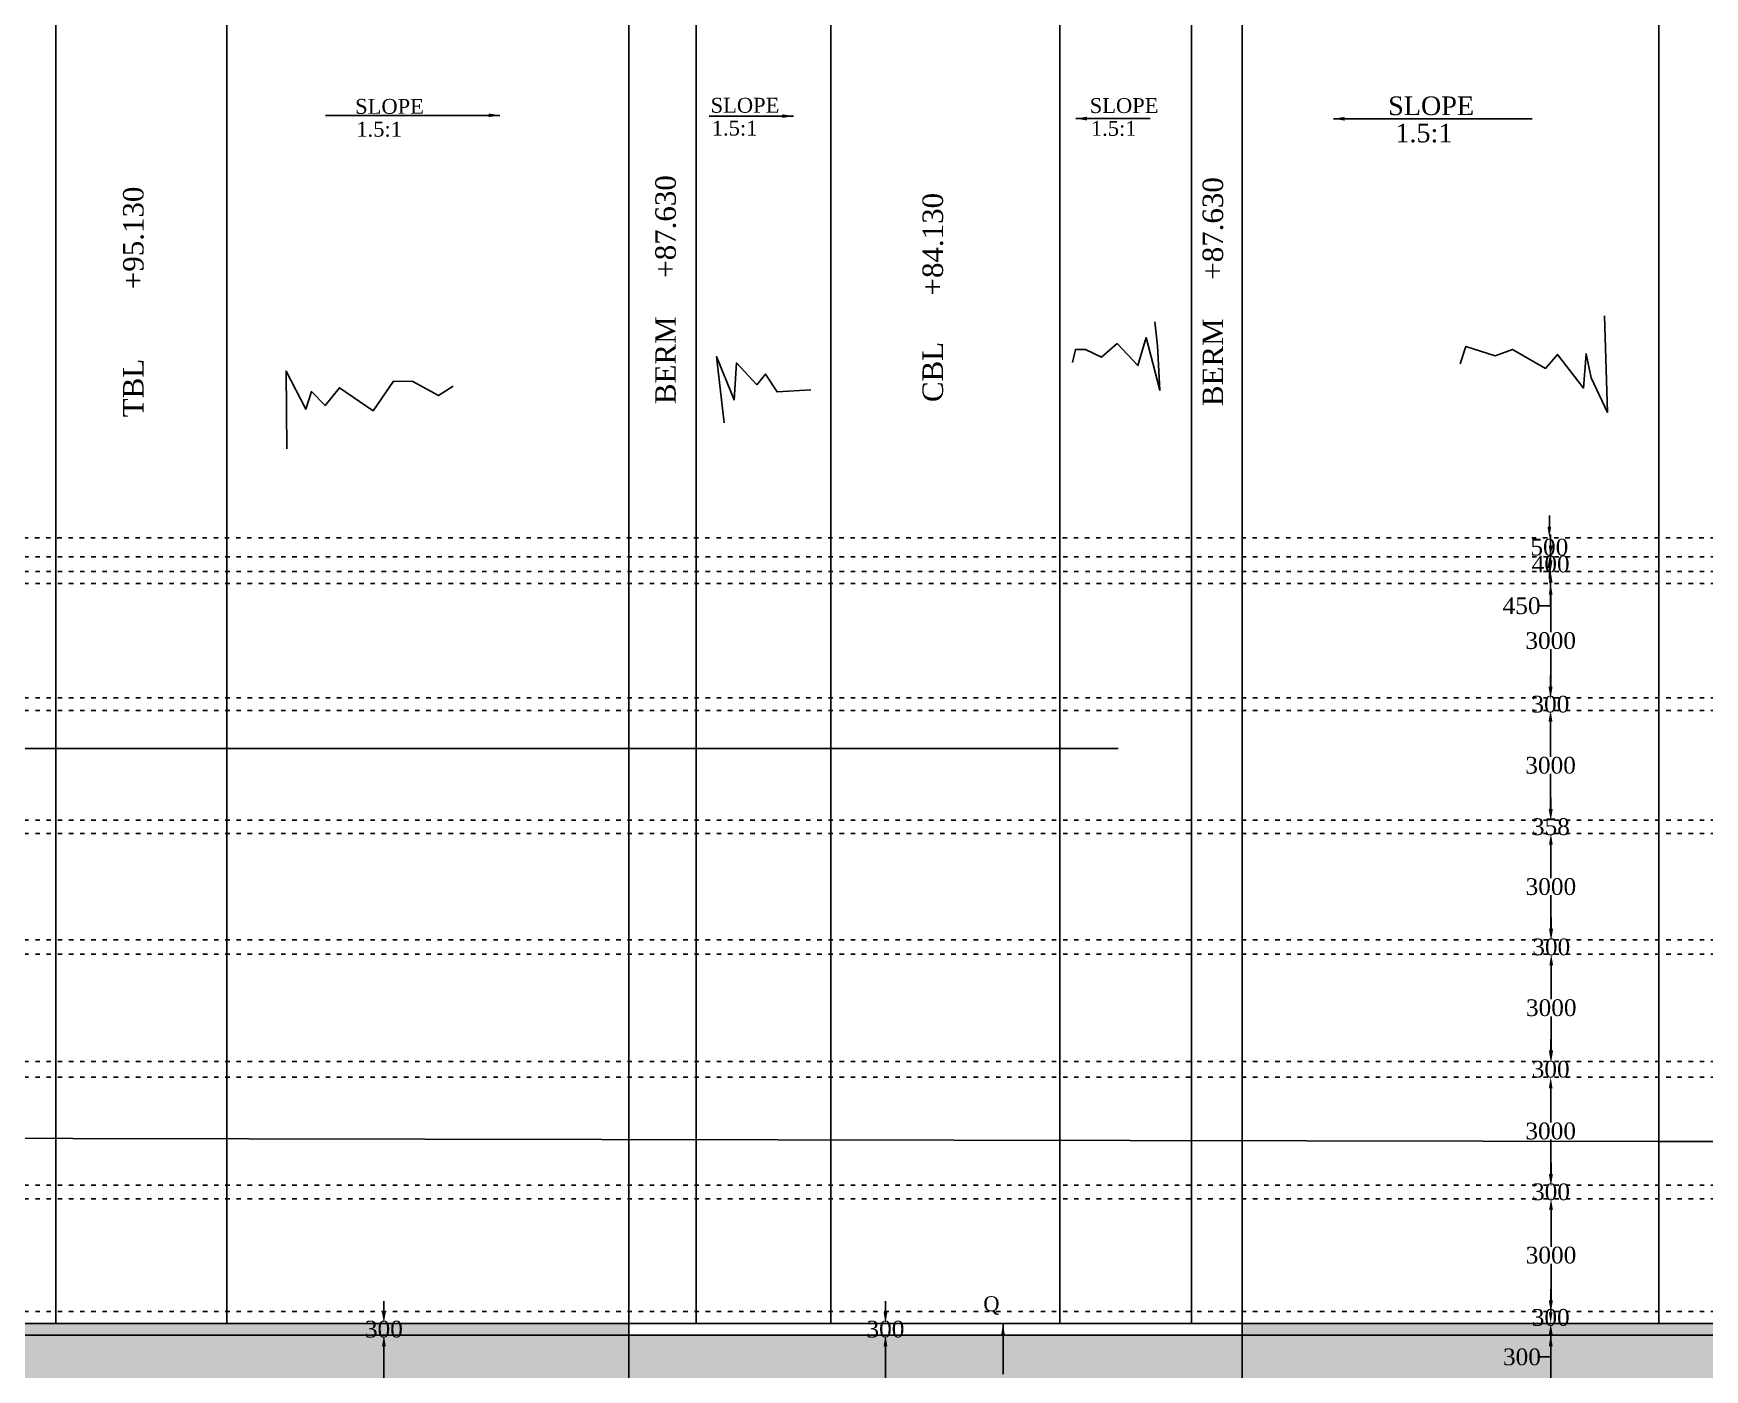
# Model space of a CAD drawing. Header units: millimetres. Extents: x -5026 to 211262, y 3161 to 110917.
# Drawn here: x 52317 to 97199, y 36751 to 72622 of the extents above; entities that cross this region are included whole.
import ezdxf

# ---------------------------------------------------------------- set-up
doc = ezdxf.new("R2010")
doc.units = ezdxf.units.MM
doc.header["$MEASUREMENT"] = 0
doc.linetypes.add('ACAD_ISO03W100', pattern=[30, 12, -18])
for name, color, linetype in [('DIM', 5, 'Continuous'), ('DWG.LINE', 10, 'Continuous'), ('HATCH', 2, 'Continuous'), ('TEXT', 7, 'Continuous')]:
    doc.layers.add(name, color=color, linetype=linetype)
doc.layers.add('DO LINE', color=3, linetype='Continuous', plot=False)
doc.styles.get("Standard").update_dxf_attribs({"font": 'TIMES.TTF', "height": 450})
doc.dimstyles.get("Standard").update_dxf_attribs({"dimtxt": 450, "dimasz": 300, "dimexe": 0.18, "dimexo": 0.0625, "dimgap": 0.09, "dimtad": 0, "dimtih": 1, "dimtoh": 1, "dimdec": 0, "dimzin": 0, "dimdsep": 46, "dimtxsty": 'Standard', "dimcen": 300, "dimclre": 256, "dimclrt": 4, "dimadec": 0, "dimazin": 0, "dimtfac": 1, "dimtdec": 0, "dimtofl": 0, "dimtmove": 0, "dimatfit": 3, "dimfxl": 5, "dimfxlon": 1, "dimtolj": 1, "dimtzin": 0, "dimarcsym": 0})

# ---------------------------------------------------------------- blocks, each defined once
blk = doc.blocks.new('*D44')
at = {"layer": 'Defpoints', "color": 0, "linetype": 'ByBlock', "ltscale": 0.2}
for p in [(61713, 37989), (61713, 37678), (61729, 37678)]:
    blk.add_point(p, dxfattribs=at)
at = {"layer": 'DIM', "color": 0, "linetype": 'ByBlock', "lineweight": -2, "ltscale": 0.2}
for p, q in [((61729, 38289), (61729, 38589)), ((61729, 37378), (61729, 37078))]:
    blk.add_line(p, q, dxfattribs=at)
at = {"layer": 'DIM', "lineweight": -2, "ltscale": 0.2}
blk.add_line((61724, 37989), (61729, 37989), dxfattribs=at)
at = {"layer": 'DIM', "linetype": 'ByBlock', "lineweight": -2, "ltscale": 0.2}
blk.add_line((61724, 37678), (61729, 37678), dxfattribs=at)
at = {"layer": 'DIM', "color": 0, "linetype": 'ByBlock', "ltscale": 0.2}
for points in [[(61679, 38289), (61779, 38289), (61729, 37989)], [(61679, 37378), (61779, 37378), (61729, 37678)]]:
    blk.add_solid(points, dxfattribs=at)
at = {"layer": 'DIM', "color": 4, "linetype": 'ByBlock', "ltscale": 0.2, "insert": (61729, 37834), "char_height": 450, "attachment_point": 5}
blk.add_mtext('\\A1;300', dxfattribs=at)
blk = doc.blocks.new('*D45')
at = {"layer": 'Defpoints', "color": 0, "linetype": 'ByBlock', "ltscale": 0.2}
for p in [(61729, 37678), (61729, 34705), (61729, 34705)]:
    blk.add_point(p, dxfattribs=at)
at = {"layer": 'DIM', "lineweight": -2, "ltscale": 0.2}
blk.add_line((61729, 37678), (61729, 37678), dxfattribs=at)
at = {"layer": 'DIM', "color": 0, "linetype": 'ByBlock', "lineweight": -2, "ltscale": 0.2}
for p, q in [((61729, 37378), (61729, 36420)), ((61729, 35005), (61729, 35962))]:
    blk.add_line(p, q, dxfattribs=at)
at = {"layer": 'DIM', "linetype": 'ByBlock', "lineweight": -2, "ltscale": 0.2}
blk.add_line((61729, 34705), (61729, 34705), dxfattribs=at)
at = {"layer": 'DIM', "color": 0, "linetype": 'ByBlock', "ltscale": 0.2}
for points in [[(61679, 37378), (61779, 37378), (61729, 37678)], [(61679, 35005), (61779, 35005), (61729, 34705)]]:
    blk.add_solid(points, dxfattribs=at)
at = {"layer": 'DIM', "color": 4, "linetype": 'ByBlock', "ltscale": 0.2, "insert": (61729, 36191), "char_height": 450, "attachment_point": 5}
blk.add_mtext('\\A1;3000', dxfattribs=at)
blk = doc.blocks.new('*D59')
at = {"layer": 'Defpoints', "color": 0, "linetype": 'ByBlock', "ltscale": 0.2}
for p in [(75171, 37989), (75171, 37678), (75200, 37678)]:
    blk.add_point(p, dxfattribs=at)
at = {"layer": 'DIM', "color": 0, "linetype": 'ByBlock', "lineweight": -2, "ltscale": 0.2}
for p, q in [((75200, 38289), (75200, 38589)), ((75200, 37378), (75200, 37078))]:
    blk.add_line(p, q, dxfattribs=at)
at = {"layer": 'DIM', "lineweight": -2, "ltscale": 0.2}
blk.add_line((75195, 37989), (75200, 37989), dxfattribs=at)
at = {"layer": 'DIM', "linetype": 'ByBlock', "lineweight": -2, "ltscale": 0.2}
blk.add_line((75195, 37678), (75200, 37678), dxfattribs=at)
at = {"layer": 'DIM', "color": 0, "linetype": 'ByBlock', "ltscale": 0.2}
for points in [[(75150, 38289), (75250, 38289), (75200, 37989)], [(75150, 37378), (75250, 37378), (75200, 37678)]]:
    blk.add_solid(points, dxfattribs=at)
at = {"layer": 'DIM', "color": 4, "linetype": 'ByBlock', "ltscale": 0.2, "insert": (75200, 37834), "char_height": 450, "attachment_point": 5}
blk.add_mtext('\\A1;300', dxfattribs=at)
blk = doc.blocks.new('*D60')
at = {"layer": 'Defpoints', "color": 0, "linetype": 'ByBlock', "ltscale": 0.2}
for p in [(75200, 37678), (75200, 34705), (75200, 34705)]:
    blk.add_point(p, dxfattribs=at)
at = {"layer": 'DIM', "lineweight": -2, "ltscale": 0.2}
blk.add_line((75200, 37678), (75200, 37678), dxfattribs=at)
at = {"layer": 'DIM', "color": 0, "linetype": 'ByBlock', "lineweight": -2, "ltscale": 0.2}
for p, q in [((75200, 37378), (75200, 36420)), ((75200, 35005), (75200, 35962))]:
    blk.add_line(p, q, dxfattribs=at)
at = {"layer": 'DIM', "linetype": 'ByBlock', "lineweight": -2, "ltscale": 0.2}
blk.add_line((75200, 34705), (75200, 34705), dxfattribs=at)
at = {"layer": 'DIM', "color": 0, "linetype": 'ByBlock', "ltscale": 0.2}
for points in [[(75150, 37378), (75250, 37378), (75200, 37678)], [(75150, 35005), (75250, 35005), (75200, 34705)]]:
    blk.add_solid(points, dxfattribs=at)
at = {"layer": 'DIM', "color": 4, "linetype": 'ByBlock', "ltscale": 0.2, "insert": (75200, 36191), "char_height": 450, "attachment_point": 5}
blk.add_mtext('\\A1;3000', dxfattribs=at)
blk = doc.blocks.new('*D70')
at = {"layer": 'Defpoints', "color": 0, "linetype": 'ByBlock', "ltscale": 0.2}
for p in [(93030, 59084), (93030, 58570), (93030, 58570)]:
    blk.add_point(p, dxfattribs=at)
at = {"layer": 'DIM', "color": 0, "linetype": 'ByBlock', "lineweight": -2, "ltscale": 0.2}
for p, q in [((93030, 59384), (93030, 59684)), ((93030, 58270), (93030, 57970))]:
    blk.add_line(p, q, dxfattribs=at)
at = {"layer": 'DIM', "lineweight": -2, "ltscale": 0.2}
blk.add_line((93030, 59084), (93030, 59084), dxfattribs=at)
at = {"layer": 'DIM', "linetype": 'ByBlock', "lineweight": -2, "ltscale": 0.2}
blk.add_line((93030, 58570), (93030, 58570), dxfattribs=at)
at = {"layer": 'DIM', "color": 0, "linetype": 'ByBlock', "ltscale": 0.2}
for points in [[(92980, 59384), (93080, 59384), (93030, 59084)], [(92980, 58270), (93080, 58270), (93030, 58570)]]:
    blk.add_solid(points, dxfattribs=at)
at = {"layer": 'DIM', "color": 4, "linetype": 'ByBlock', "ltscale": 0.2, "insert": (93030, 58827), "char_height": 450, "attachment_point": 5}
blk.add_mtext('\\A1;500', dxfattribs=at)
blk = doc.blocks.new('*D71')
at = {"layer": 'Defpoints', "color": 0, "linetype": 'ByBlock', "ltscale": 0.2}
for p in [(93030, 58570), (93030, 58180), (93065, 58180)]:
    blk.add_point(p, dxfattribs=at)
at = {"layer": 'DIM', "color": 0, "linetype": 'ByBlock', "lineweight": -2, "ltscale": 0.2}
for p, q in [((93065, 58870), (93065, 59170)), ((93065, 57880), (93065, 57580))]:
    blk.add_line(p, q, dxfattribs=at)
at = {"layer": 'DIM', "lineweight": -2, "ltscale": 0.2}
blk.add_line((93060, 58570), (93066, 58570), dxfattribs=at)
at = {"layer": 'DIM', "linetype": 'ByBlock', "lineweight": -2, "ltscale": 0.2}
blk.add_line((93060, 58180), (93066, 58180), dxfattribs=at)
at = {"layer": 'DIM', "color": 0, "linetype": 'ByBlock', "ltscale": 0.2}
for points in [[(93015, 58870), (93115, 58870), (93065, 58570)], [(93015, 57880), (93115, 57880), (93065, 58180)]]:
    blk.add_solid(points, dxfattribs=at)
at = {"layer": 'DIM', "color": 4, "linetype": 'ByBlock', "ltscale": 0.2, "insert": (93065, 58375), "char_height": 450, "attachment_point": 5}
blk.add_mtext('\\A1;400', dxfattribs=at)
blk = doc.blocks.new('*D72')
at = {"layer": 'Defpoints', "color": 0, "linetype": 'ByBlock', "ltscale": 0.2}
for p in [(93060, 58180), (93060, 57856), (93065, 57856)]:
    blk.add_point(p, dxfattribs=at)
at = {"layer": 'DIM', "color": 0, "linetype": 'ByBlock', "lineweight": -2, "ltscale": 0.2}
for p, q in [((93065, 58480), (93065, 58780)), ((93065, 57556), (93065, 57256)), ((93065, 57256), (92765, 57256))]:
    blk.add_line(p, q, dxfattribs=at)
at = {"layer": 'DIM', "lineweight": -2, "ltscale": 0.2}
blk.add_line((93061, 58180), (93066, 58180), dxfattribs=at)
at = {"layer": 'DIM', "linetype": 'ByBlock', "lineweight": -2, "ltscale": 0.2}
blk.add_line((93061, 57856), (93066, 57856), dxfattribs=at)
at = {"layer": 'DIM', "color": 0, "linetype": 'ByBlock', "ltscale": 0.2}
for points in [[(93015, 58480), (93115, 58480), (93065, 58180)], [(93015, 57556), (93115, 57556), (93065, 57856)]]:
    blk.add_solid(points, dxfattribs=at)
at = {"layer": 'DIM', "color": 4, "linetype": 'ByBlock', "ltscale": 0.2, "insert": (92284, 57256), "char_height": 450, "attachment_point": 5}
blk.add_mtext('\\A1;450', dxfattribs=at)
blk = doc.blocks.new('*D73')
at = {"layer": 'Defpoints', "color": 0, "linetype": 'ByBlock', "ltscale": 0.2}
for p in [(93066, 57856), (93066, 54782), (93066, 54782)]:
    blk.add_point(p, dxfattribs=at)
at = {"layer": 'DIM', "lineweight": -2, "ltscale": 0.2}
blk.add_line((93066, 57856), (93066, 57856), dxfattribs=at)
at = {"layer": 'DIM', "color": 0, "linetype": 'ByBlock', "lineweight": -2, "ltscale": 0.2}
for p, q in [((93066, 57556), (93066, 56548)), ((93066, 55082), (93066, 56090))]:
    blk.add_line(p, q, dxfattribs=at)
at = {"layer": 'DIM', "linetype": 'ByBlock', "lineweight": -2, "ltscale": 0.2}
blk.add_line((93066, 54782), (93065, 54782), dxfattribs=at)
at = {"layer": 'DIM', "color": 0, "linetype": 'ByBlock', "ltscale": 0.2}
for points in [[(93016, 57556), (93116, 57556), (93066, 57856)], [(93016, 55082), (93116, 55082), (93066, 54782)]]:
    blk.add_solid(points, dxfattribs=at)
at = {"layer": 'DIM', "color": 4, "linetype": 'ByBlock', "ltscale": 0.2, "insert": (93066, 56319), "char_height": 450, "attachment_point": 5}
blk.add_mtext('\\A1;3000', dxfattribs=at)
blk = doc.blocks.new('*D74')
at = {"layer": 'Defpoints', "color": 0, "linetype": 'ByBlock', "ltscale": 0.2}
for p in [(93066, 54782), (93058, 54443), (93066, 54443)]:
    blk.add_point(p, dxfattribs=at)
at = {"layer": 'DIM', "color": 0, "linetype": 'ByBlock', "lineweight": -2, "ltscale": 0.2}
for p, q in [((93058, 55082), (93058, 55382)), ((93058, 54143), (93058, 53843))]:
    blk.add_line(p, q, dxfattribs=at)
at = {"layer": 'DIM', "lineweight": -2, "ltscale": 0.2}
blk.add_line((93063, 54782), (93058, 54782), dxfattribs=at)
at = {"layer": 'DIM', "linetype": 'ByBlock', "lineweight": -2, "ltscale": 0.2}
blk.add_line((93063, 54443), (93058, 54443), dxfattribs=at)
at = {"layer": 'DIM', "color": 0, "linetype": 'ByBlock', "ltscale": 0.2}
for points in [[(93008, 55082), (93108, 55082), (93058, 54782)], [(93008, 54143), (93108, 54143), (93058, 54443)]]:
    blk.add_solid(points, dxfattribs=at)
at = {"layer": 'DIM', "color": 4, "linetype": 'ByBlock', "ltscale": 0.2, "insert": (93058, 54612), "char_height": 450, "attachment_point": 5}
blk.add_mtext('\\A1;300', dxfattribs=at)
blk = doc.blocks.new('*D75')
at = {"layer": 'Defpoints', "color": 0, "linetype": 'ByBlock', "ltscale": 0.2}
for p in [(93063, 54443), (93063, 51502), (93063, 51502)]:
    blk.add_point(p, dxfattribs=at)
at = {"layer": 'DIM', "lineweight": -2, "ltscale": 0.2}
blk.add_line((93063, 54443), (93063, 54443), dxfattribs=at)
at = {"layer": 'DIM', "color": 0, "linetype": 'ByBlock', "lineweight": -2, "ltscale": 0.2}
for p, q in [((93063, 54143), (93063, 53201)), ((93063, 51802), (93063, 52743))]:
    blk.add_line(p, q, dxfattribs=at)
at = {"layer": 'DIM', "linetype": 'ByBlock', "lineweight": -2, "ltscale": 0.2}
blk.add_line((93063, 51502), (93063, 51502), dxfattribs=at)
at = {"layer": 'DIM', "color": 0, "linetype": 'ByBlock', "ltscale": 0.2}
for points in [[(93013, 54143), (93113, 54143), (93063, 54443)], [(93013, 51802), (93113, 51802), (93063, 51502)]]:
    blk.add_solid(points, dxfattribs=at)
at = {"layer": 'DIM', "color": 4, "linetype": 'ByBlock', "ltscale": 0.2, "insert": (93063, 52972), "char_height": 450, "attachment_point": 5}
blk.add_mtext('\\A1;3000', dxfattribs=at)
blk = doc.blocks.new('*D76')
at = {"layer": 'Defpoints', "color": 0, "linetype": 'ByBlock', "ltscale": 0.2}
for p in [(93063, 51502), (93063, 51144), (93071, 51144)]:
    blk.add_point(p, dxfattribs=at)
at = {"layer": 'DIM', "color": 0, "linetype": 'ByBlock', "lineweight": -2, "ltscale": 0.2}
for p, q in [((93071, 51802), (93071, 52102)), ((93071, 50844), (93071, 50544))]:
    blk.add_line(p, q, dxfattribs=at)
at = {"layer": 'DIM', "lineweight": -2, "ltscale": 0.2}
blk.add_line((93066, 51502), (93071, 51502), dxfattribs=at)
at = {"layer": 'DIM', "linetype": 'ByBlock', "lineweight": -2, "ltscale": 0.2}
blk.add_line((93066, 51144), (93071, 51144), dxfattribs=at)
at = {"layer": 'DIM', "color": 0, "linetype": 'ByBlock', "ltscale": 0.2}
for points in [[(93021, 51802), (93121, 51802), (93071, 51502)], [(93021, 50844), (93121, 50844), (93071, 51144)]]:
    blk.add_solid(points, dxfattribs=at)
at = {"layer": 'DIM', "color": 4, "linetype": 'ByBlock', "ltscale": 0.2, "insert": (93071, 51323), "char_height": 450, "attachment_point": 5}
blk.add_mtext('\\A1;358', dxfattribs=at)
blk = doc.blocks.new('*D77')
at = {"layer": 'Defpoints', "color": 0, "linetype": 'ByBlock', "ltscale": 0.2}
for p in [(93071, 51144), (93071, 48287), (93071, 48287)]:
    blk.add_point(p, dxfattribs=at)
at = {"layer": 'DIM', "lineweight": -2, "ltscale": 0.2}
blk.add_line((93071, 51144), (93071, 51144), dxfattribs=at)
at = {"layer": 'DIM', "color": 0, "linetype": 'ByBlock', "lineweight": -2, "ltscale": 0.2}
for p, q in [((93071, 50844), (93071, 49944)), ((93071, 48587), (93071, 49486))]:
    blk.add_line(p, q, dxfattribs=at)
at = {"layer": 'DIM', "linetype": 'ByBlock', "lineweight": -2, "ltscale": 0.2}
blk.add_line((93071, 48287), (93071, 48287), dxfattribs=at)
at = {"layer": 'DIM', "color": 0, "linetype": 'ByBlock', "ltscale": 0.2}
for points in [[(93021, 50844), (93121, 50844), (93071, 51144)], [(93021, 48587), (93121, 48587), (93071, 48287)]]:
    blk.add_solid(points, dxfattribs=at)
at = {"layer": 'DIM', "color": 4, "linetype": 'ByBlock', "ltscale": 0.2, "insert": (93071, 49715), "char_height": 450, "attachment_point": 5}
blk.add_mtext('\\A1;3000', dxfattribs=at)
blk = doc.blocks.new('*D78')
at = {"layer": 'Defpoints', "color": 0, "linetype": 'ByBlock', "ltscale": 0.2}
for p in [(93071, 48287), (93071, 47903), (93081, 47903)]:
    blk.add_point(p, dxfattribs=at)
at = {"layer": 'DIM', "color": 0, "linetype": 'ByBlock', "lineweight": -2, "ltscale": 0.2}
for p, q in [((93081, 48587), (93081, 48887)), ((93081, 47603), (93081, 47303))]:
    blk.add_line(p, q, dxfattribs=at)
at = {"layer": 'DIM', "lineweight": -2, "ltscale": 0.2}
blk.add_line((93076, 48287), (93081, 48287), dxfattribs=at)
at = {"layer": 'DIM', "linetype": 'ByBlock', "lineweight": -2, "ltscale": 0.2}
blk.add_line((93076, 47903), (93081, 47903), dxfattribs=at)
at = {"layer": 'DIM', "color": 0, "linetype": 'ByBlock', "ltscale": 0.2}
for points in [[(93031, 48587), (93131, 48587), (93081, 48287)], [(93031, 47603), (93131, 47603), (93081, 47903)]]:
    blk.add_solid(points, dxfattribs=at)
at = {"layer": 'DIM', "color": 4, "linetype": 'ByBlock', "ltscale": 0.2, "insert": (93081, 48095), "char_height": 450, "attachment_point": 5}
blk.add_mtext('\\A1;300', dxfattribs=at)
blk = doc.blocks.new('*D79')
at = {"layer": 'Defpoints', "color": 0, "linetype": 'ByBlock', "ltscale": 0.2}
for p in [(93081, 47903), (93081, 45023), (93081, 45023)]:
    blk.add_point(p, dxfattribs=at)
at = {"layer": 'DIM', "lineweight": -2, "ltscale": 0.2}
blk.add_line((93081, 47903), (93081, 47903), dxfattribs=at)
at = {"layer": 'DIM', "color": 0, "linetype": 'ByBlock', "lineweight": -2, "ltscale": 0.2}
for p, q in [((93081, 47603), (93081, 46692)), ((93081, 45323), (93081, 46234))]:
    blk.add_line(p, q, dxfattribs=at)
at = {"layer": 'DIM', "linetype": 'ByBlock', "lineweight": -2, "ltscale": 0.2}
blk.add_line((93081, 45023), (93081, 45023), dxfattribs=at)
at = {"layer": 'DIM', "color": 0, "linetype": 'ByBlock', "ltscale": 0.2}
for points in [[(93031, 47603), (93131, 47603), (93081, 47903)], [(93031, 45323), (93131, 45323), (93081, 45023)]]:
    blk.add_solid(points, dxfattribs=at)
at = {"layer": 'DIM', "color": 4, "linetype": 'ByBlock', "ltscale": 0.2, "insert": (93081, 46463), "char_height": 450, "attachment_point": 5}
blk.add_mtext('\\A1;3000', dxfattribs=at)
blk = doc.blocks.new('*D80')
at = {"layer": 'Defpoints', "color": 0, "linetype": 'ByBlock', "ltscale": 0.2}
for p in [(93081, 45023), (93066, 44602), (93081, 44602)]:
    blk.add_point(p, dxfattribs=at)
at = {"layer": 'DIM', "color": 0, "linetype": 'ByBlock', "lineweight": -2, "ltscale": 0.2}
for p, q in [((93066, 45323), (93066, 45623)), ((93066, 44302), (93066, 44002))]:
    blk.add_line(p, q, dxfattribs=at)
at = {"layer": 'DIM', "lineweight": -2, "ltscale": 0.2}
blk.add_line((93071, 45023), (93066, 45023), dxfattribs=at)
at = {"layer": 'DIM', "linetype": 'ByBlock', "lineweight": -2, "ltscale": 0.2}
blk.add_line((93071, 44602), (93066, 44602), dxfattribs=at)
at = {"layer": 'DIM', "color": 0, "linetype": 'ByBlock', "ltscale": 0.2}
for points in [[(93016, 45323), (93116, 45323), (93066, 45023)], [(93016, 44302), (93116, 44302), (93066, 44602)]]:
    blk.add_solid(points, dxfattribs=at)
at = {"layer": 'DIM', "color": 4, "linetype": 'ByBlock', "ltscale": 0.2, "insert": (93066, 44812), "char_height": 450, "attachment_point": 5}
blk.add_mtext('\\A1;300', dxfattribs=at)
blk = doc.blocks.new('*D81')
at = {"layer": 'Defpoints', "color": 0, "linetype": 'ByBlock', "ltscale": 0.2}
for p in [(93066, 44602), (93066, 41705), (93066, 41705)]:
    blk.add_point(p, dxfattribs=at)
at = {"layer": 'DIM', "lineweight": -2, "ltscale": 0.2}
blk.add_line((93066, 44602), (93066, 44602), dxfattribs=at)
at = {"layer": 'DIM', "color": 0, "linetype": 'ByBlock', "lineweight": -2, "ltscale": 0.2}
for p, q in [((93066, 44302), (93066, 43382)), ((93066, 42005), (93066, 42924))]:
    blk.add_line(p, q, dxfattribs=at)
at = {"layer": 'DIM', "linetype": 'ByBlock', "lineweight": -2, "ltscale": 0.2}
blk.add_line((93066, 41705), (93066, 41705), dxfattribs=at)
at = {"layer": 'DIM', "color": 0, "linetype": 'ByBlock', "ltscale": 0.2}
for points in [[(93016, 44302), (93116, 44302), (93066, 44602)], [(93016, 42005), (93116, 42005), (93066, 41705)]]:
    blk.add_solid(points, dxfattribs=at)
at = {"layer": 'DIM', "color": 4, "linetype": 'ByBlock', "ltscale": 0.2, "insert": (93066, 43153), "char_height": 450, "attachment_point": 5}
blk.add_mtext('\\A1;3000', dxfattribs=at)
blk = doc.blocks.new('*D82')
at = {"layer": 'Defpoints', "color": 0, "linetype": 'ByBlock', "ltscale": 0.2}
for p in [(93066, 41705), (93066, 41335), (93075, 41335)]:
    blk.add_point(p, dxfattribs=at)
at = {"layer": 'DIM', "color": 0, "linetype": 'ByBlock', "lineweight": -2, "ltscale": 0.2}
for p, q in [((93075, 42005), (93075, 42305)), ((93075, 41035), (93075, 40735))]:
    blk.add_line(p, q, dxfattribs=at)
at = {"layer": 'DIM', "lineweight": -2, "ltscale": 0.2}
blk.add_line((93070, 41705), (93075, 41705), dxfattribs=at)
at = {"layer": 'DIM', "linetype": 'ByBlock', "lineweight": -2, "ltscale": 0.2}
blk.add_line((93070, 41335), (93075, 41335), dxfattribs=at)
at = {"layer": 'DIM', "color": 0, "linetype": 'ByBlock', "ltscale": 0.2}
for points in [[(93025, 42005), (93125, 42005), (93075, 41705)], [(93025, 41035), (93125, 41035), (93075, 41335)]]:
    blk.add_solid(points, dxfattribs=at)
at = {"layer": 'DIM', "color": 4, "linetype": 'ByBlock', "ltscale": 0.2, "insert": (93075, 41520), "char_height": 450, "attachment_point": 5}
blk.add_mtext('\\A1;300', dxfattribs=at)
blk = doc.blocks.new('*D83')
at = {"layer": 'Defpoints', "color": 0, "linetype": 'ByBlock', "ltscale": 0.2}
for p in [(93075, 41335), (93075, 38306), (93075, 38306)]:
    blk.add_point(p, dxfattribs=at)
at = {"layer": 'DIM', "lineweight": -2, "ltscale": 0.2}
blk.add_line((93075, 41335), (93075, 41335), dxfattribs=at)
at = {"layer": 'DIM', "color": 0, "linetype": 'ByBlock', "lineweight": -2, "ltscale": 0.2}
for p, q in [((93075, 41035), (93075, 40050)), ((93075, 38606), (93075, 39592))]:
    blk.add_line(p, q, dxfattribs=at)
at = {"layer": 'DIM', "linetype": 'ByBlock', "lineweight": -2, "ltscale": 0.2}
blk.add_line((93075, 38306), (93075, 38306), dxfattribs=at)
at = {"layer": 'DIM', "color": 0, "linetype": 'ByBlock', "ltscale": 0.2}
for points in [[(93025, 41035), (93125, 41035), (93075, 41335)], [(93025, 38606), (93125, 38606), (93075, 38306)]]:
    blk.add_solid(points, dxfattribs=at)
at = {"layer": 'DIM', "color": 4, "linetype": 'ByBlock', "ltscale": 0.2, "insert": (93075, 39821), "char_height": 450, "attachment_point": 5}
blk.add_mtext('\\A1;3000', dxfattribs=at)
blk = doc.blocks.new('*D84')
at = {"layer": 'Defpoints', "color": 0, "linetype": 'ByBlock', "ltscale": 0.2}
for p in [(93075, 38306), (93067, 37989), (93075, 37989)]:
    blk.add_point(p, dxfattribs=at)
at = {"layer": 'DIM', "color": 0, "linetype": 'ByBlock', "lineweight": -2, "ltscale": 0.2}
for p, q in [((93067, 38606), (93067, 38906)), ((93067, 37689), (93067, 37389))]:
    blk.add_line(p, q, dxfattribs=at)
at = {"layer": 'DIM', "lineweight": -2, "ltscale": 0.2}
blk.add_line((93072, 38306), (93067, 38306), dxfattribs=at)
at = {"layer": 'DIM', "linetype": 'ByBlock', "lineweight": -2, "ltscale": 0.2}
blk.add_line((93072, 37989), (93067, 37989), dxfattribs=at)
at = {"layer": 'DIM', "color": 0, "linetype": 'ByBlock', "ltscale": 0.2}
for points in [[(93017, 38606), (93117, 38606), (93067, 38306)], [(93017, 37689), (93117, 37689), (93067, 37989)]]:
    blk.add_solid(points, dxfattribs=at)
at = {"layer": 'DIM', "color": 4, "linetype": 'ByBlock', "ltscale": 0.2, "insert": (93067, 38148), "char_height": 450, "attachment_point": 5}
blk.add_mtext('\\A1;300', dxfattribs=at)
blk = doc.blocks.new('*D85')
at = {"layer": 'Defpoints', "color": 0, "linetype": 'ByBlock', "ltscale": 0.2}
for p in [(93072, 37989), (93067, 37689), (93072, 37689)]:
    blk.add_point(p, dxfattribs=at)
at = {"layer": 'DIM', "color": 0, "linetype": 'ByBlock', "lineweight": -2, "ltscale": 0.2}
for p, q in [((93067, 38289), (93067, 38589)), ((93067, 37389), (93067, 37089)), ((93067, 37089), (92767, 37089))]:
    blk.add_line(p, q, dxfattribs=at)
at = {"layer": 'DIM', "lineweight": -2, "ltscale": 0.2}
blk.add_line((93072, 37989), (93067, 37989), dxfattribs=at)
at = {"layer": 'DIM', "linetype": 'ByBlock', "lineweight": -2, "ltscale": 0.2}
blk.add_line((93072, 37689), (93067, 37689), dxfattribs=at)
at = {"layer": 'DIM', "color": 0, "linetype": 'ByBlock', "ltscale": 0.2}
for points in [[(93017, 38289), (93117, 38289), (93067, 37989)], [(93017, 37389), (93117, 37389), (93067, 37689)]]:
    blk.add_solid(points, dxfattribs=at)
at = {"layer": 'DIM', "color": 4, "linetype": 'ByBlock', "ltscale": 0.2, "insert": (92294, 37089), "char_height": 450, "attachment_point": 5}
blk.add_mtext('\\A1;300', dxfattribs=at)
blk = doc.blocks.new('*D86')
at = {"layer": 'Defpoints', "color": 0, "linetype": 'ByBlock', "ltscale": 0.2}
for p in [(93067, 37678), (93067, 34705), (93067, 34705)]:
    blk.add_point(p, dxfattribs=at)
at = {"layer": 'DIM', "lineweight": -2, "ltscale": 0.2}
blk.add_line((93067, 37678), (93067, 37678), dxfattribs=at)
at = {"layer": 'DIM', "color": 0, "linetype": 'ByBlock', "lineweight": -2, "ltscale": 0.2}
for p, q in [((93067, 37378), (93067, 36420)), ((93067, 35005), (93067, 35962))]:
    blk.add_line(p, q, dxfattribs=at)
at = {"layer": 'DIM', "linetype": 'ByBlock', "lineweight": -2, "ltscale": 0.2}
blk.add_line((93067, 34705), (93067, 34705), dxfattribs=at)
at = {"layer": 'DIM', "color": 0, "linetype": 'ByBlock', "ltscale": 0.2}
for points in [[(93017, 37378), (93117, 37378), (93067, 37678)], [(93017, 35005), (93117, 35005), (93067, 34705)]]:
    blk.add_solid(points, dxfattribs=at)
at = {"layer": 'DIM', "color": 4, "linetype": 'ByBlock', "ltscale": 0.2, "insert": (93067, 36191), "char_height": 450, "attachment_point": 5}
blk.add_mtext('\\A1;3000', dxfattribs=at)

msp = doc.modelspace()

# ---------------------------------------------------------------- hatches: boundary and pattern name
at = {"layer": 'HATCH', "linetype": 'ByBlock', "ltscale": 0.2}
h = msp.add_hatch(dxfattribs=at)
h.set_pattern_fill('AR-CONC', color=256, scale=200, style=0)
h.paths.add_polyline_path([(78356.8, 18027.1), (68310, 18027.1), (68310, 17604.1), (78356.8, 17604.1)])
h.paths.add_polyline_path([(78356.8, 17604.1), (68310, 17604.1), (68310, 17225.8), (78356.8, 17225.8)])
h.paths.add_polyline_path([(84777.7, 21451.8), (78356.8, 21451.8), (78356.8, 18449.5), (84777.7, 18449.5)])
h.paths.add_polyline_path([(84777.7, 18449.5), (78356.8, 18449.5), (78356.8, 18027.1), (84777.7, 18027.1)])
h.paths.add_polyline_path([(84777.7, 18027.1), (78356.8, 18027.1), (78356.8, 17604.1), (84777.7, 17604.1)])
h.paths.add_polyline_path([(84777.7, 17604.1), (78356.8, 17604.1), (78356.8, 17225.8), (84777.7, 17225.8)])
h.paths.add_polyline_path([(84777.7, 37678), (68310, 37678), (68310, 34704.7), (84777.7, 34704.7)])
h.paths.add_polyline_path([(68310, 37678), (39168.8, 37678), (39168.8, 34704.7), (68310, 34704.7)])
h.paths.add_polyline_path([(74614.2, 38175), (75785.3, 38175), (75785.3, 37492.3), (74614.2, 37492.3)], flags=9)
h.paths.add_polyline_path([(74448.3, 36532.7), (75951.6, 36532.7), (75951.6, 35849.9), (74448.3, 35849.9)], flags=24)
h.paths.add_polyline_path([(61143.6, 38175), (62314.7, 38175), (62314.7, 37492.3), (61143.6, 37492.3)], flags=9)
h.paths.add_polyline_path([(60977.7, 36532.7), (62481, 36532.7), (62481, 35849.9), (60977.7, 35849.9)], flags=24)
h.paths.add_polyline_path([(61140.3, 34908.8), (62311.4, 34908.8), (62311.4, 34226), (61140.3, 34226)], flags=9)
h = msp.add_hatch(dxfattribs=at)
h.set_pattern_fill('AR-CONC', color=256, scale=200, style=0)
h.set_pattern_definition([(50, (0, 0), (1434.52, -125.504), [150, -1650]), (355, (0, 0), (-277.503, 1504.384), [120, -1320]), (100.4514, (119.5, -10.5), (1157.019, 1378.879), [127.48, -1402.284]), (46.1842, (0, 400), (2134.482, -331.038), [225, -2475]), (96.6356, (177.9, 372.4), (1869.325, 1948.236), [191.22, -2103.426]), (351.1842, (0, 400), (1869.324, 1948.237), [180, -1980]), (21, (200, 300), (1193.814, -805.238), [150, -1650]), (326, (200, 300), (486.63, 1450.3), [120, -1320]), (71.4514, (299.5, 232.9), (1680.445, 645.061), [127.48, -1402.284]), (37.5, (0, 0), (24.3197, 665.7877), [0, -1304, 0, -1340, 0, -1325]), (7.5, (0, 0), (526.139, 788.8234), [0, -764, 0, -1274, 0, -505]), (327.5, (-446, 0), (1067.6449, -45.1097), [0, -500, 0, -1560, 0, -2070]), (317.5, (-646, 0), (1166.3723, 200.21), [0, -650, 0, -1036, 0, -1470])])
h.paths.add_polyline_path([(78356.8, 31531.9), (78356.8, 34430.2), (68310, 34430.2), (68310, 31531.9)])
h.paths.add_polyline_path([(78356.8, 34430.2), (78356.8, 31531.9), (84777.7, 31531.9), (84777.7, 34430.2)])
h.paths.add_polyline_path([(84777.7, 37989.3), (84777.7, 16980.9), (110805.3, 16980.9), (110805.3, 14836.5), (111896.2, 14836.5), (121736.3, 11259.5), (121736.3, 5256.3), (125334.4, 5256.3), (125334.4, 37989.3)])
h.paths.add_polyline_path([(124362.7, 5560.5), (124362.7, 12800.4), (113603.1, 17732.9), (124968.6, 13262.1), (124968.6, 5560.5)], flags=16)
h.paths.add_polyline_path([(74421.6, 33322.4), (75924.9, 33322.4), (75924.9, 32639.6), (74421.6, 32639.6)], flags=24)
h.paths.add_polyline_path([(74588.4, 31720), (75759.4, 31720), (75759.4, 31037.2), (74588.4, 31037.2)], flags=9)
h.paths.add_polyline_path([(92481.8, 38489.2), (93652.9, 38489.2), (93652.9, 37806.4), (92481.8, 37806.4)], flags=9)
h.paths.add_polyline_path([(91708.7, 37430.7), (92879.8, 37430.7), (92879.8, 36747.9), (91708.7, 36747.9)], flags=24)
h.paths.add_polyline_path([(92315.7, 36532.7), (93819, 36532.7), (93819, 35849.9), (92315.7, 35849.9)], flags=24)
h.paths.add_polyline_path([(92455.6, 34908.8), (93626.7, 34908.8), (93626.7, 34226), (92455.6, 34226)], flags=24)
h.paths.add_polyline_path([(92294.5, 33322.4), (93797.8, 33322.4), (93797.8, 32639.6), (92294.5, 32639.6)], flags=24)
h.paths.add_polyline_path([(92460.1, 31720), (93631.2, 31720), (93631.2, 31037.2), (92460.1, 31037.2)], flags=24)
h.paths.add_polyline_path([(92294.3, 30115.2), (93797.6, 30115.2), (93797.6, 29432.4), (92294.3, 29432.4)], flags=24)
h.paths.add_polyline_path([(92466.9, 28447.5), (93638, 28447.5), (93638, 27764.7), (92466.9, 27764.7)], flags=24)
h.paths.add_polyline_path([(92295.8, 26768.7), (93799.1, 26768.7), (93799.1, 26085.9), (92295.8, 26085.9)], flags=24)
h.paths.add_polyline_path([(92473.2, 25163.7), (93644.3, 25163.7), (93644.3, 24480.9), (92473.2, 24480.9)], flags=24)
h.paths.add_polyline_path([(92302.1, 23557.8), (93805.4, 23557.8), (93805.4, 22875), (92302.1, 22875)], flags=24)
h.paths.add_polyline_path([(92476.6, 21943.8), (93647.6, 21943.8), (93647.6, 21261), (92476.6, 21261)], flags=24)
h.paths.add_polyline_path([(92305.5, 20292), (93808.8, 20292), (93808.8, 19609.2), (92305.5, 19609.2)], flags=24)
h.paths.add_polyline_path([(92451.7, 18579.7), (93639.4, 18579.7), (93639.4, 17896.9), (92451.7, 17896.9)], flags=24)
h.paths.add_polyline_path([(92489.1, 18157), (93676.8, 18157), (93676.8, 17474.2), (92489.1, 17474.2)], flags=24)
h.paths.add_polyline_path([(104462.5, 36006.1), (105085.3, 35995), (105098.9, 36756.3), (104476.1, 36767.4)], flags=24)
h.paths.add_polyline_path([(104465, 32753.2), (105082.8, 32742.2), (105096.2, 33488.3), (104478.4, 33499.3)], flags=24)
h.paths.add_polyline_path([(104464.8, 29338.1), (105083.3, 29327.1), (105096.7, 30075.3), (104478.2, 30086.4)], flags=24)
h.paths.add_polyline_path([(104462.5, 26089.5), (105085.3, 26078.4), (105098.9, 26839.7), (104476.1, 26850.8)], flags=24)
h.paths.add_polyline_path([(104464.8, 23069.3), (105083.3, 23058.2), (105096.7, 23806.5), (104478.2, 23817.5)], flags=24)
h.paths.add_polyline_path([(104464.8, 19557.3), (105083.3, 19546.3), (105096.7, 20294.5), (104478.2, 20305.6)], flags=24)
h.paths.add_polyline_path([(112667.3, 19229.1), (112859, 19988.5), (112131.8, 20172.1), (111940.1, 19412.8)], flags=24)
h = msp.add_hatch(dxfattribs=at)
h.set_pattern_fill('AR-CONC', color=256, scale=200, style=0)
h.paths.add_polyline_path([(26086.1, 37989.3), (26086.1, 5591.9), (29193.4, 5591.9), (29193.4, 11190.1), (39307.2, 14695.7), (40513.1, 14695.7), (40513.1, 17173.8), (68310, 17173.8), (68310, 31225.3), (39168.8, 31225.3, -1.3160089), (39168.8, 31531.9), (39168.8, 34430.2, -1.0585215), (39168.8, 34704.7), (39168.8, 37678, -0.2546801), (38996.2, 37989.3)])
h.paths.add_polyline_path([(36576.9, 17449.3), (26836.2, 13012.8), (26836.2, 5899.3), (26290, 5899.3), (26290, 13461.9)], flags=16)
h.paths.add_polyline_path([(36182.2, 17761.4), (36880.2, 17997.4), (36645.4, 18692), (35947.3, 18456)], flags=24)
h = msp.add_hatch(dxfattribs=at)
h.set_pattern_fill('AR-CONC', color=256, scale=80, style=0)
h.set_pattern_definition([(50, (0, 0), (573.8081, -50.2017), [60, -660]), (355, (0, 0), (-111.001, 601.7537), [48, -528]), (100.4514, (47.8, -4.2), (462.8075, 551.5516), [50.992, -560.9137]), (46.1842, (0, 160), (853.793, -132.415), [90, -990]), (96.6356, (71.15, 149), (747.73, 779.294), [76.488, -841.37]), (351.1842, (0, 160), (747.73, 779.295), [72, -792]), (21, (80, 120), (477.5256, -322.095), [60, -660]), (326, (80, 120), (194.6523, 580.12), [48, -528]), (71.4514, (119.8, 93.16), (672.178, 258.0244), [50.992, -560.9137]), (37.5, (0, 0), (9.7279, 266.3151), [0, -521.6, 0, -536, 0, -530]), (7.5, (0, 0), (210.4556, 315.5294), [0, -305.6, 0, -509.6, 0, -202]), (327.5, (-178.4, 0), (427.05795, -18.0439), [0, -200, 0, -624, 0, -828]), (317.5, (-258.4, 0), (466.549, 80.084), [0, -260, 0, -414.4, 0, -588])])
h.paths.add_polyline_path([(68310, 37678), (68310, 37989.3), (39168.8, 37989.3), (39168.8, 37678)])

# ---------------------------------------------------------------- linework, layer by layer
at = {"layer": 'DO LINE', "linetype": 'ACAD_ISO03W100', "ltscale": 10}
for p, q in [((39168.8, 51502.1), (111781.5, 51502.1)), ((39168.8, 51144), (111781.5, 51144)), ((39168.8, 48286.8), (111781.5, 48286.8)), ((39168.8, 47902.5), (111781.5, 47902.5)), ((39168.8, 45022.9), (111781.5, 45022.9)), ((39168.8, 44601.6), (111781.5, 44601.6)), ((39168.8, 41705.2), (111781.5, 41705.2)), ((39168.8, 41335.2), (111781.5, 41335.2)), ((39168.8, 38306.2), (111781.5, 38306.2))]:
    msp.add_line(p, q, dxfattribs=at)
for points in [[(26086.1, 62781.7), (26086.1, 71061.6), (29580.2, 71061.6), (29580.2, 65063.3), (39168.8, 61687), (40413.8, 61687), (40657.8, 61687), (40657.8, 59083.8), (110238.5, 59083.8), (110452.7, 59083.8), (110452.7, 61423.7), (111781.5, 61423.7), (121825.1, 64793.1), (121825.1, 70783.8), (125329.9, 70783.8), (125334.4, 62816.9)], [(39168.8, 58569.6), (110756.2, 58569.6), (111781.5, 58569.6)], [(39168.8, 58179.8), (111781.5, 58179.8)], [(39168.8, 57855.8), (111781.5, 57855.8)], [(39168.8, 54782.2), (111781.5, 54782.2)], [(39168.8, 54442.7), (111781.5, 54442.7)]]:
    msp.add_lwpolyline(points, dxfattribs=at)
at = {"layer": 'DO LINE', "linetype": 'ByBlock', "ltscale": 0.2}
msp.add_lwpolyline([(3888.4, 37989.3), (166135.9, 37989.3)], dxfattribs=at)
at = {"layer": 'DWG.LINE', "linetype": 'ByBlock', "ltscale": 0.2}
msp.add_line((39168.8, 37678), (111781.5, 37678), dxfattribs=at)
msp.add_lwpolyline([(26086.1, 62781.7), (26086.1, 5591.9), (29193.4, 5591.9), (29193.4, 11190.1), (39307.2, 14695.7), (40513.1, 14695.7), (40513.1, 17173.8), (68310, 17173.8), (68310, 81931)], dxfattribs=at)
at = {"layer": 'DWG.LINE', "color": 1, "linetype": 'ByBlock', "ltscale": 0.2}
for points in [[(52914.8, 81931), (52914.8, 54091.9), (52914.8, 37989.3)], [(57515.5, 81931), (57515.5, 78218.5), (57515.5, 75421.6), (57515.5, 70911.1), (57515.5, 61635.8), (57515.5, 37989.3)], [(70118, 81931), (70118, 37989.3)], [(73732.8, 81931), (73732.8, 58845.4), (73732.8, 37989.3)], [(79883.1, 81931), (79883.1, 76995.2), (79883.1, 63716.4), (79883.1, 37989.3)], [(83422, 81931), (83422, 80208.7), (83422, 78248.5), (83422, 76219.4), (83422, 72863.4), (83422, 69293.7), (83422, 59096.3), (83422, 51222.5), (83422, 37989.3)], [(84777.7, 81931), (84777.7, 77868.9), (84777.7, 74441), (84777.7, 68629), (84777.7, 62658.6), (84777.7, 56209), (84777.7, 44519.5), (84777.7, 16980.9)], [(95967.1, 81935), (95967.1, 80934.2), (95967.1, 79324.8), (95967.1, 78438.4), (95967.1, 77099.8), (95967.1, 75590.5), (95967.1, 74593), (95967.1, 73824.9), (95967.1, 72380.9), (95967.1, 71571.4), (95967.1, 70248), (95967.1, 61141.1), (95967.1, 56245.9), (95967.1, 48096.2), (95967.1, 40266.2), (95967.1, 38011.2), (95967.1, 37989.3)], [(-256.4, 53427), (81447.1, 53427)], [(39168.8, 42980.1), (95967.1, 42874.8), (110343, 42874.8), (125247.3, 42874.8)]]:
    msp.add_lwpolyline(points, dxfattribs=at)
at = {"layer": 'HATCH', "linetype": 'ByBlock', "ltscale": 0.2}
for points in [[(82430.8, 64879.5), (82503.7, 64238), (82569.5, 63041.1), (82201, 64458.2), (81978.5, 63705.2), (81424.5, 64294.4), (81000, 63934.8), (80571.4, 64136.8), (80300.4, 64132.8), (80219.6, 63785.4)], [(94514.1, 65043.1), (94592.5, 62446.4), (94155, 63375.3), (94018.3, 64021.8), (93945.3, 63102.1), (93252.6, 64003.6), (92923.1, 63631), (92038.9, 64141), (91576.1, 63963.2), (90788.5, 64219.1), (90634.9, 63752.1)], [(70863.7, 62171), (70662.9, 63944.6), (71135.6, 62782.8), (71198.3, 63777.5), (71742.1, 63192.4), (71977.8, 63476.7), (72287.3, 62996.1), (73200, 63058.4)], [(59120.3, 61468.1), (59102.3, 63558.6), (59631.4, 62531.4), (59781.7, 63005.9), (60148.5, 62633.5), (60535.8, 63108.3), (61437.7, 62489.6), (61986.2, 63283.1), (62509.3, 63277.1), (63194.7, 62898.6), (63591.6, 63156.9)]]:
    msp.add_lwpolyline(points, dxfattribs=at)

# ---------------------------------------------------------------- texts
at = {"layer": 'TEXT', "linetype": 'ByBlock', "ltscale": 0.2}
for s, height, p in [('SLOPE', 500, (88701.1, 70430)), ('SLOPE', 400, (60957.4, 70464.2)), ('SLOPE', 400, (70504.6, 70493.9)), ('SLOPE', 400, (80685.5, 70486)), ('1.5:1', 400, (60988.9, 69851.5)), ('1.5:1', 400, (70536.1, 69881.2)), ('1.5:1', 400, (80716.9, 69873.3)), ('1.5:1', 500, (88894.6, 69699.2)), ('Q', 400, (77827.8, 38319.4))]:
    msp.add_text(s, height=height, dxfattribs=at).set_placement(p)
for s, p in [('BERM     +87.630', (69568.5, 62670.8)), ('BERM     +87.630', (84267.1, 62617.6)), ('TBL         +95.130', (55273.8, 62318.4)), ('CBL      +84.130', (76744.6, 62725.7))]:
    msp.add_text(s, height=550, rotation=90, dxfattribs=at).set_placement(p)

# ---------------------------------------------------------------- dimensions: what is measured, and where the dimension line sits
at = {"layer": 'DIM', "linetype": 'ByBlock', "ltscale": 0.2}
for p1, p2, distance, text, picture, middle in [((93030.1, 59083.8), (93030.1, 58569.6), 0, '500', '*D70', (93030.1, 58826.7)), ((93060.4, 58179.8), (93060.4, 57855.8), 5, '450', '*D72', (92284, 57255.8)), ((93065.6, 57855.8), (93065.6, 54782.2), 0, '3000', '*D73', (93065.6, 56319)), ((93063.2, 54442.7), (93063.2, 51502.1), 0, '3000', '*D75', (93063.2, 52972.4)), ((93071.2, 51144), (93071.2, 48286.8), 0, '3000', '*D77', (93071.2, 49715.4)), ((93081, 47902.5), (93081, 45022.9), 0, '3000', '*D79', (93081, 46462.7)), ((93066.2, 44601.6), (93066.2, 41705.2), 0, '3000', '*D81', (93066.2, 43153.4)), ((93074.8, 41335.2), (93074.8, 38306.2), 0, '3000', '*D83', (93074.8, 39820.7)), ((61729.3, 37678), (61729.3, 34704.7), 0, '3000', '*D45', (61729.3, 36191.3)), ((75200, 37678), (75200, 34704.7), 0, '3000', '*D60', (75200, 36191.3)), ((93067.4, 37678), (93067.4, 34704.7), 0, '3000', '*D86', (93067.4, 36191.3))]:
    dim = msp.add_aligned_dim(p1=p1, p2=p2, distance=distance, text=text, dimstyle='Standard', dxfattribs=at)
    dim.commit()
    dim.dimension.update_dxf_attribs({"geometry": picture, "text_midpoint": middle})
for base, p1, p2, text, picture, middle in [((93065.4, 58179.8), (93030.1, 58569.6), (93030.1, 58179.8), '400', '*D71', (93065.4, 58374.7)), ((93058.2, 54442.7), (93065.6, 54782.2), (93065.6, 54442.7), '300', '*D74', (93058.2, 54612.4)), ((93080.8, 47902.5), (93071, 48286.8), (93071, 47902.5), '300', '*D78', (93080.8, 48094.7)), ((93066.4, 44601.6), (93080.8, 45022.9), (93080.8, 44601.6), '300', '*D80', (93066.4, 44812.3)), ((93074.6, 41335.2), (93066.2, 41705.2), (93066.2, 41335.2), '300', '*D82', (93074.6, 41520.2)), ((93067.4, 37989.3), (93074.8, 38306.2), (93074.8, 37989.3), '300', '*D84', (93067.4, 38147.8)), ((61729.1, 37678), (61713.2, 37989.3), (61713.2, 37678), '300', '*D44', (61729.1, 37833.7)), ((75199.8, 37678), (75171, 37989.3), (75171, 37678), '300', '*D59', (75199.8, 37833.7))]:
    dim = msp.add_linear_dim(base=base, p1=p1, p2=p2, angle=270, text=text, dimstyle='Standard', dxfattribs=at)
    dim.commit()
    dim.dimension.update_dxf_attribs({"geometry": picture, "text_midpoint": middle, "dimtype": 161})
dim = msp.add_linear_dim(base=(93071, 51144), p1=(93063.2, 51502.1), p2=(93063.2, 51144), angle=270, dimstyle='Standard', dxfattribs=at)
dim.commit()
dim.dimension.update_dxf_attribs({"geometry": '*D76', "text_midpoint": (93071, 51323.1), "dimtype": 161})
dim = msp.add_aligned_dim(p1=(93072.4, 37989.3), p2=(93072.4, 37689.3), distance=-5, dimstyle='Standard', dxfattribs=at)
dim.commit()
dim.dimension.update_dxf_attribs({"geometry": '*D85', "text_midpoint": (92294.3, 37089.3)})

# ---------------------------------------------------------------- leaders
for points in [[(64846.3, 70423.6), (60159.3, 70423.6)], [(72728.5, 70402.4), (70461.6, 70402.4)], [(80308.8, 70336.1), (82305, 70336.1)], [(87233.6, 70331.7), (92566.6, 70331.7)], [(78356.8, 37989.3), (78356.8, 36629.4)]]:
    msp.add_leader(points, dimstyle='Standard', override={"dimgap": 0.09, "dimtad": 0}, dxfattribs=at)

doc.saveas('drawing.dxf')
